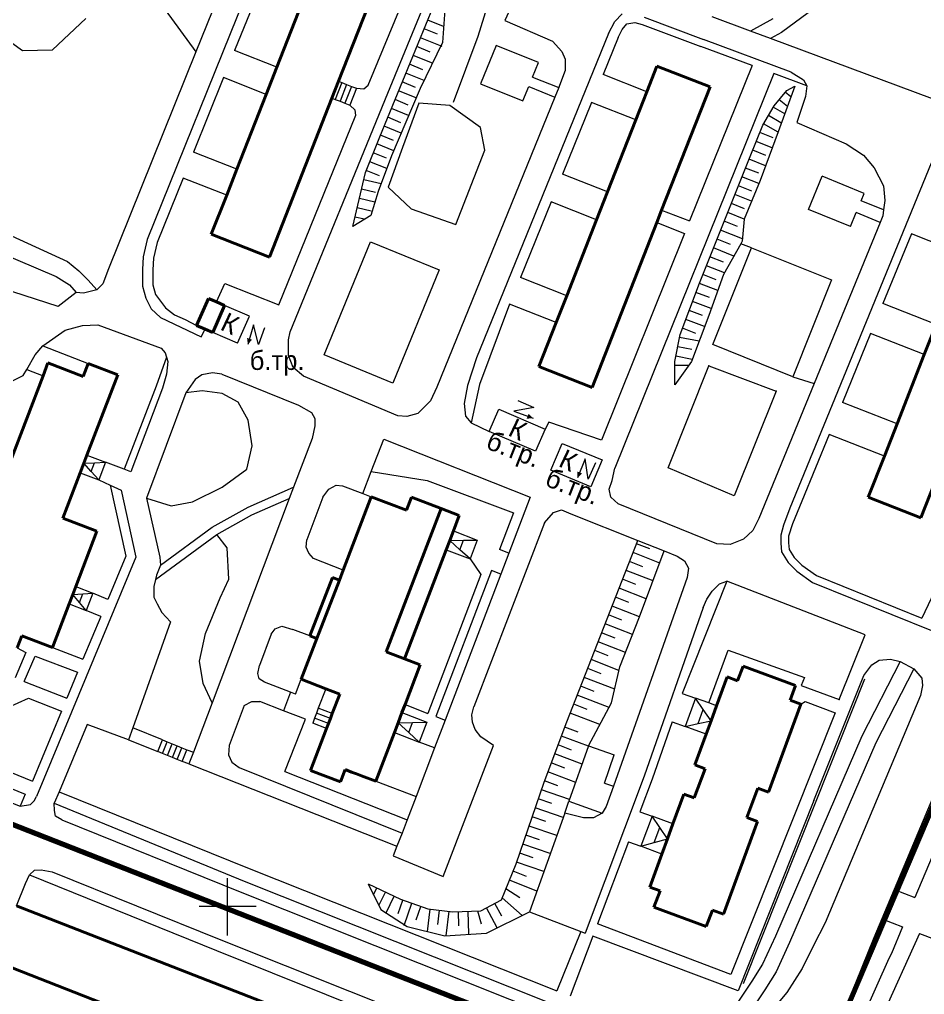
# Model space of a CAD drawing. Extents: x 1000 to 4000, y -5000 to -1000.
# Drawn here: x 1756.5 to 1945.6, y -3818.4 to -3614.6 of the extents above; entities that cross this region are included whole.
import ezdxf
from ezdxf.enums import TextEntityAlignment as Align

# ---------------------------------------------------------------- set-up
doc = ezdxf.new("R2010")
doc.units = 0
doc.header["$MEASUREMENT"] = 0
for name, color, linetype in [('1', 7, 'CONTINUOUS'), ('11', 7, 'CONTINUOUS'), ('16', 7, 'CONTINUOUS'), ('17', 7, 'CONTINUOUS'), ('24', 7, 'CONTINUOUS'), ('25', 7, 'CONTINUOUS'), ('37', 7, 'CONTINUOUS'), ('40', 7, 'CONTINUOUS'), ('6', 7, 'CONTINUOUS'), ('7', 7, 'CONTINUOUS'), ('границы команд_1', 10, 'CONTINUOUS')]:
    doc.layers.add(name, color=color, linetype=linetype)
doc.styles.get("Standard").update_dxf_attribs({"font": 'txt', "height": 0.2})

msp = doc.modelspace()

# ---------------------------------------------------------------- linework, layer by layer
at = {"layer": '1', "color": 253, "linetype": 'Continuous', "lineweight": 0}
for p, q in [((1800, -3806.06), (1800, -3794.02)), ((1805.96, -3800), (1794.04, -3800))]:
    msp.add_line(p, q, dxfattribs=at)
at = {"layer": '11', "color": 253, "linetype": 'Continuous', "lineweight": 0}
for p, q in [((1892.03, -3708.31), (1900.54, -3686.97)), ((1900.54, -3686.97), (1914.61, -3692.27)), ((1914.61, -3692.27), (1905.83, -3714.17)), ((1905.83, -3714.17), (1892.03, -3708.31)), ((1904.33, -3732), (1894.96, -3755.43)), ((1933.22, -3743.17), (1904.33, -3732)), ((1927.78, -3756.71), (1933.22, -3743.17)), ((1892.88, -3761.4), (1888.7, -3773.34)), ((1888.7, -3773.34), (1886.12, -3780.19)), ((1883.74, -3786.49), (1877.28, -3803.59)), ((1873.82, -3805.22), (1868.8, -3817.62)), ((1876.31, -3806.16), (1871.57, -3818.72))]:
    msp.add_line(p, q, dxfattribs=at)
for p in [(1900.54, -3686.97), (1914.61, -3692.27), (1927.78, -3756.71)]:
    msp.add_point(p, dxfattribs=at)
at = {"layer": '16', "color": 253, "linetype": 'Continuous', "lineweight": 0}
for p, q in [((1804.57, -3676.62), (1799.37, -3674.35)), ((1802.1, -3682.28), (1804.57, -3676.62)), ((1805.45, -3678.42), (1804.24, -3682.53)), ((1806.47, -3682.55), (1805.45, -3678.42)), ((1807.73, -3679.04), (1806.47, -3682.55)), ((1802.1, -3682.28), (1796.9, -3680.01)), ((1854.67, -3700.73), (1856.66, -3696.07)), ((1856.66, -3696.07), (1866.32, -3700.19)), ((1864.02, -3695.72), (1859.83, -3696.45)), ((1860.61, -3694.22), (1864.02, -3695.72)), ((1859.83, -3696.45), (1863.84, -3697.94)), ((1866.32, -3700.19), (1864.33, -3704.85)), ((1864.33, -3704.85), (1854.67, -3700.73)), ((1867.57, -3708.78), (1869.9, -3703.18)), ((1869.9, -3703.18), (1878.23, -3706.65)), ((1874.68, -3706.44), (1873.12, -3710.42)), ((1875.33, -3710.64), (1874.68, -3706.44)), ((1876.89, -3707.25), (1875.33, -3710.64)), ((1878.23, -3706.65), (1875.9, -3712.25)), ((1875.9, -3712.25), (1867.57, -3708.78))]:
    msp.add_line(p, q, dxfattribs=at)
for points in [[(1804.24, -3682.53), (1805.1, -3681.51), (1804.07, -3681.17)], [(1863.84, -3697.94), (1862.89, -3697.01), (1862.48, -3698.02)], [(1873.12, -3710.42), (1874.06, -3709.48), (1873.06, -3709.06)]]:
    msp.add_solid(points, dxfattribs=at)
at = {"layer": '24', "color": 253, "linetype": 'Continuous', "lineweight": 0}
for p, q in [((1810.08, -3593.89), (1783.21, -3660.58)), ((1829.38, -3628.31), (1840.49, -3601.37)), ((1833.45, -3629.98), (1845.04, -3601.85)), ((1807.65, -3605.74), (1801.46, -3621.09)), ((1861.2, -3607.67), (1857.94, -3614.8)), ((1798.32, -3609.07), (1793.37, -3621.37)), ((1880.91, -3614.99), (1882.44, -3613.45)), ((1887.05, -3614.15), (1899.45, -3618.82)), ((1909.27, -3617.05), (1901.22, -3614.05)), ((1913.93, -3614.5), (1909.27, -3617.05)), ((1921.29, -3613.18), (1915.75, -3617.33)), ((1857.94, -3614.8), (1867.88, -3619.11)), ((1879.6, -3617.53), (1880.91, -3614.99)), ((1882.44, -3616.73), (1883.39, -3615.49)), ((1883.39, -3615.49), (1885.09, -3615.26)), ((1885.09, -3615.26), (1886.63, -3615.68)), ((1886.63, -3615.68), (1898.91, -3620.26)), ((1879.6, -3617.53), (1852.04, -3685.28)), ((1881.6, -3618.35), (1878.44, -3626.1)), ((1881.6, -3618.35), (1882.44, -3616.73)), ((1913.43, -3618.59), (1909.27, -3617.05)), ((1915.75, -3617.33), (1913.43, -3618.59)), ((1953.35, -3633.43), (1913.43, -3618.59)), ((1856.11, -3620.01), (1852.86, -3628.06)), ((1864.95, -3623.58), (1856.11, -3620.01)), ((1867.88, -3619.11), (1869.87, -3621.27)), ((1909.57, -3624.22), (1898.91, -3620.26)), ((1917.74, -3625.62), (1899.45, -3618.82)), ((1793.37, -3621.37), (1775.1, -3666.7)), ((1810.31, -3624.56), (1801.46, -3621.09)), ((1869.87, -3621.27), (1870.54, -3622.93)), ((1863.72, -3626.64), (1864.95, -3623.58)), ((1870.54, -3622.93), (1870.54, -3625.25)), ((1909.57, -3624.22), (1896.51, -3656.71)), ((1799.18, -3626.76), (1792.91, -3642.31)), ((1808.08, -3630.25), (1799.18, -3626.76)), ((1863.72, -3626.64), (1869.19, -3628.85)), ((1870.54, -3625.25), (1869.38, -3628.4)), ((1887.6, -3629.7), (1878.44, -3626.1)), ((1914.1, -3625.91), (1880.94, -3708.39)), ((1921.01, -3628.46), (1914.1, -3625.91)), ((1917.74, -3625.62), (1920.32, -3627.2)), ((1828.46, -3629.08), (1829.36, -3628.36)), ((1829.36, -3628.36), (1829.38, -3628.31)), ((1852.86, -3628.06), (1861.7, -3631.63)), ((1861.7, -3631.63), (1862.93, -3628.6)), ((1862.93, -3628.6), (1868.4, -3630.81)), ((1869.19, -3628.85), (1868.4, -3630.81)), ((1869.38, -3628.4), (1869.19, -3628.85)), ((1920.32, -3627.2), (1921.01, -3628.46)), ((1921.01, -3628.46), (1920.73, -3630.69)), ((1813.06, -3679.86), (1833.45, -3629.98)), ((1826.93, -3628.98), (1828.46, -3629.08)), ((1868.4, -3630.81), (1843.72, -3691.47)), ((1920.73, -3630.69), (1918.92, -3636.13)), ((1826.64, -3633.54), (1825.55, -3632.5)), ((1876.05, -3631.98), (1869.97, -3646.94)), ((1885.29, -3635.6), (1876.05, -3631.98)), ((1810.71, -3674.26), (1826.82, -3634.6)), ((1826.82, -3634.6), (1826.64, -3633.54)), ((1918.92, -3636.13), (1929.24, -3640.59)), ((1929.24, -3640.59), (1932.87, -3642.97)), ((1801.95, -3645.86), (1792.91, -3642.31)), ((1932.87, -3642.97), (1935.1, -3645.62)), ((1947, -3644.61), (1917.46, -3716.71)), ((1879.38, -3650.64), (1869.97, -3646.94)), ((1935.1, -3645.62), (1937.05, -3649.39)), ((1790.72, -3647.74), (1785.29, -3661.23)), ((1799.81, -3651.31), (1790.72, -3647.74)), ((1921.38, -3654.28), (1924.21, -3647.37)), ((1932.99, -3650.96), (1924.21, -3647.37)), ((1932.37, -3652.47), (1932.99, -3650.96)), ((1937.05, -3649.39), (1937.33, -3652.45)), ((1867.61, -3652.74), (1861.18, -3668.53)), ((1877.1, -3656.47), (1867.61, -3652.74)), ((1937.07, -3654.4), (1932.37, -3652.47)), ((1937.33, -3652.45), (1937.07, -3654.4)), ((1890.69, -3654.43), (1896.51, -3656.71)), ((1930.16, -3657.88), (1921.38, -3654.28)), ((1930.16, -3657.88), (1931.36, -3654.95)), ((1936.36, -3657), (1931.36, -3654.95)), ((1937.07, -3654.4), (1936.91, -3655.66)), ((1889.66, -3657.06), (1895.46, -3659.33)), ((1936.36, -3657), (1922.55, -3690.71)), ((1936.91, -3655.66), (1936.36, -3657)), ((1742.28, -3659.07), (1764.18, -3668.28)), ((1753.16, -3659.07), (1766.56, -3665.21)), ((1895.46, -3659.33), (1878.11, -3702.5)), ((1942.89, -3659.41), (1936.93, -3673.96)), ((1953.77, -3663.68), (1942.89, -3659.41)), ((1783.21, -3660.58), (1782.38, -3664.2)), ((1785.29, -3661.23), (1784.54, -3664.51)), ((1766.56, -3665.21), (1768.93, -3667.16)), ((1782.38, -3664.2), (1782.24, -3666.85)), ((1784.54, -3664.51), (1784.41, -3666.91)), ((1768.93, -3667.16), (1770.89, -3669.11)), ((1775.1, -3666.7), (1773.95, -3669.82)), ((1782.24, -3666.85), (1782.24, -3670.34)), ((1784.41, -3666.91), (1784.41, -3670.05)), ((1764.18, -3668.28), (1766.97, -3670.09)), ((1770.89, -3669.11), (1772.69, -3671.07)), ((1870.87, -3672.33), (1861.18, -3668.53)), ((1764.6, -3674.56), (1755.12, -3671.49)), ((1768.37, -3671.63), (1764.6, -3674.56)), ((1766.97, -3670.09), (1768.37, -3671.63)), ((1769.9, -3671.77), (1768.37, -3671.63)), ((1772.69, -3671.07), (1769.9, -3671.77)), ((1773.95, -3669.82), (1772.69, -3671.07)), ((1782.24, -3670.34), (1782.93, -3672.85)), ((1784.41, -3670.05), (1784.97, -3672.07)), ((1797.68, -3673.62), (1799.41, -3669.79)), ((1799.41, -3669.79), (1810.71, -3674.26)), ((1782.93, -3672.85), (1784.05, -3675.08)), ((1784.97, -3672.07), (1787.03, -3674.88)), ((1784.05, -3675.08), (1786, -3676.89)), ((1787.03, -3674.88), (1788.91, -3676.34)), ((1858.92, -3674.09), (1852.63, -3690.9)), ((1868.68, -3677.92), (1858.92, -3674.09)), ((1948.03, -3678.32), (1936.93, -3673.96)), ((1786, -3676.89), (1794.49, -3680.9)), ((1788.91, -3676.34), (1791.14, -3677.31)), ((1791.14, -3677.31), (1793.51, -3678.53)), ((1761.42, -3682.78), (1766.06, -3679.53)), ((1766.06, -3679.53), (1769.69, -3678.55)), ((1769.69, -3678.55), (1772.9, -3678.41)), ((1772.9, -3678.41), (1786.15, -3683.3)), ((1794.49, -3680.9), (1795.32, -3679.32)), ((1812.71, -3681.57), (1813.06, -3679.86)), ((1812.72, -3684.83), (1812.71, -3681.57)), ((1934.36, -3680.24), (1928.47, -3694.62)), ((1945.55, -3684.63), (1934.36, -3680.24)), ((1759.77, -3684.68), (1761.42, -3682.78)), ((1761.42, -3682.78), (1770.86, -3686.48)), ((1786.15, -3683.3), (1786.99, -3684.28)), ((1758.05, -3687.77), (1759.77, -3684.68)), ((1787.27, -3685.18), (1785.05, -3691.2)), ((1786.99, -3684.28), (1787.27, -3685.18)), ((1787.27, -3685.18), (1787.55, -3686.08)), ((1813.72, -3687.32), (1812.72, -3684.83)), ((1852.04, -3685.28), (1850.16, -3691.12)), ((1757.28, -3689.02), (1758.05, -3687.77)), ((1758.05, -3687.77), (1761.44, -3689.09)), ((1787.55, -3686.08), (1787.27, -3688.73)), ((1815.87, -3689.15), (1813.72, -3687.32)), ((1755.04, -3690.14), (1757.28, -3689.02)), ((1787.27, -3688.73), (1786.43, -3691.66)), ((1793.23, -3689.82), (1791.27, -3692.61)), ((1794.62, -3688.84), (1793.23, -3689.82)), ((1796.86, -3688.42), (1794.62, -3688.84)), ((1798.81, -3688.7), (1796.86, -3688.42)), ((1798.81, -3688.7), (1814.85, -3695.2)), ((1835.6, -3697.44), (1815.87, -3689.15)), ((1785.05, -3691.2), (1778.42, -3708.61)), ((1786.43, -3691.66), (1779.78, -3709.13)), ((1843.72, -3691.47), (1842.39, -3694.29)), ((1850.16, -3691.12), (1849.41, -3694.89)), ((1852.63, -3690.9), (1850.91, -3698.87)), ((1922.55, -3690.71), (1911, -3718.91)), ((1791.27, -3692.61), (1783.04, -3714.66)), ((1814.85, -3695.2), (1817.51, -3696.74)), ((1841.07, -3695.61), (1839.74, -3696.94)), ((1842.39, -3694.29), (1841.07, -3695.61)), ((1849.41, -3694.89), (1849.73, -3697.47)), ((1939.87, -3699.1), (1928.47, -3694.62)), ((1817.51, -3696.74), (1818.2, -3697.99)), ((1818.2, -3697.99), (1818.2, -3699.53)), ((1837.42, -3697.6), (1835.6, -3697.44)), ((1839.74, -3696.94), (1837.42, -3697.6)), ((1849.73, -3697.47), (1850.91, -3698.87)), ((1818.2, -3699.53), (1817.65, -3702.18)), ((1850.91, -3698.87), (1854.67, -3700.73)), ((1867.1, -3698.74), (1866.32, -3700.19)), ((1878.11, -3702.5), (1867.1, -3698.74)), ((1817.65, -3702.18), (1813.8, -3712.36)), ((1830.02, -3709.08), (1832.66, -3702.3)), ((1832.66, -3702.3), (1863.23, -3714.45)), ((1925.72, -3701.34), (1920, -3715.3)), ((1937.22, -3705.85), (1925.72, -3701.34)), ((1778.42, -3708.61), (1774.5, -3707.12)), ((1880.32, -3710.96), (1880.94, -3708.39)), ((1779.78, -3709.13), (1778.42, -3708.61)), ((1828.23, -3713.66), (1830.02, -3709.08)), ((1830.02, -3709.08), (1841.72, -3710.94)), ((1773.08, -3710.82), (1775.46, -3711.92)), ((1775.46, -3711.92), (1777.77, -3712.99)), ((1775.46, -3711.92), (1778.73, -3726.76)), ((1804.29, -3716.53), (1813.8, -3712.36)), ((1813.8, -3712.36), (1812.9, -3714.73)), ((1821.13, -3712.75), (1822.67, -3711.91)), ((1822.67, -3711.91), (1824.01, -3712.06)), ((1824.01, -3712.06), (1828.23, -3713.66)), ((1841.72, -3710.94), (1859.75, -3717.71)), ((1879.76, -3712.77), (1880.32, -3710.96)), ((1777.77, -3712.99), (1780.84, -3726.95)), ((1819.93, -3714.45), (1816.56, -3723.38)), ((1819.93, -3714.45), (1821.13, -3712.75)), ((1828.23, -3713.66), (1830.03, -3714.34)), ((1863.23, -3714.45), (1858.77, -3726.14)), ((1880.04, -3714.45), (1879.76, -3712.77)), ((1881.58, -3715.84), (1880.04, -3714.45)), ((1783.04, -3714.66), (1785.83, -3726.95)), ((1796.75, -3720.72), (1804.29, -3716.53)), ((1812.9, -3714.73), (1796.78, -3757.39)), ((1805.1, -3718.15), (1812.9, -3714.73)), ((1902.21, -3724.21), (1881.58, -3715.84)), ((1920, -3715.3), (1918.06, -3719.97)), ((1797.73, -3722.24), (1805.1, -3718.15)), ((1859.75, -3717.71), (1856.82, -3725.4)), ((1866.22, -3719.78), (1868.09, -3717.65)), ((1868.09, -3717.65), (1869.76, -3717.09)), ((1869.76, -3717.09), (1871.72, -3717.93)), ((1871.72, -3717.93), (1885.7, -3723.47)), ((1917.46, -3716.71), (1916.12, -3720.3)), ((1866.22, -3719.78), (1851.48, -3758.22)), ((1911, -3718.91), (1909.74, -3721.42)), ((1916.12, -3720.3), (1915.56, -3722.39)), ((1918.06, -3719.97), (1917.22, -3722.61)), ((1784.91, -3731.64), (1797.73, -3722.24)), ((1785.97, -3728.62), (1796.75, -3720.72)), ((1909.74, -3721.42), (1907.79, -3723.24)), ((1915.56, -3722.39), (1915.56, -3724.07)), ((1917.22, -3722.61), (1917.22, -3724)), ((1816.39, -3724.9), (1816.56, -3723.38)), ((1885.7, -3723.47), (1891.25, -3725.68)), ((1905, -3724.35), (1902.21, -3724.21)), ((1907.79, -3723.24), (1905, -3724.35)), ((1915.56, -3724.07), (1915.7, -3725.88)), ((1917.22, -3724), (1917.32, -3725.34)), ((1816.95, -3726.16), (1816.39, -3724.9)), ((1817.92, -3727.28), (1816.95, -3726.16)), ((1858.77, -3726.14), (1856.82, -3725.4)), ((1858.77, -3726.14), (1857.11, -3730.5)), ((1891.25, -3725.68), (1893.91, -3726.73)), ((1893.91, -3726.73), (1895.45, -3727.71)), ((1915.7, -3725.88), (1917.1, -3728.11)), ((1917.32, -3725.34), (1918.4, -3727.07)), ((1951.92, -3725.18), (1945.04, -3739.7)), ((1780.84, -3726.95), (1760.07, -3777.01)), ((1778.73, -3726.76), (1774.98, -3735.79)), ((1785.97, -3728.62), (1785.13, -3730.72)), ((1785.83, -3726.95), (1785.97, -3728.62)), ((1824.15, -3729.67), (1817.92, -3727.28)), ((1850.67, -3727.33), (1852.91, -3730.59)), ((1895.45, -3727.71), (1896.28, -3729.24)), ((1917.1, -3728.11), (1918.91, -3729.92)), ((1918.4, -3727.07), (1919.98, -3728.65)), ((1919.98, -3728.65), (1923.03, -3730.79)), ((1785.13, -3730.72), (1784.91, -3731.64)), ((1852.91, -3730.59), (1841.84, -3759.61)), ((1855.16, -3729.75), (1843.51, -3760.26)), ((1857.11, -3730.5), (1845.46, -3761)), ((1857.11, -3730.5), (1855.16, -3729.75)), ((1896.28, -3729.24), (1896.01, -3731.2)), ((1918.91, -3729.92), (1922.23, -3732.26)), ((1923.03, -3730.79), (1945.04, -3739.7)), ((1784.91, -3731.64), (1784.57, -3733.09)), ((1896.01, -3731.2), (1880.61, -3774.84)), ((1901.26, -3734.09), (1902.79, -3732.56)), ((1902.79, -3732.56), (1904.33, -3732)), ((1922.23, -3732.26), (1947.05, -3742.3)), ((1774.98, -3735.79), (1771.86, -3734.49)), ((1784.57, -3733.09), (1784.57, -3735.32)), ((1900.14, -3735.77), (1901.26, -3734.09)), ((1784.57, -3735.32), (1785.27, -3736.72)), ((1785.27, -3736.72), (1786.25, -3738.53)), ((1899.39, -3737.5), (1900.14, -3735.77)), ((1773.49, -3739.38), (1770.47, -3738.12)), ((1786.25, -3738.53), (1788.06, -3740.49)), ((1899.39, -3737.5), (1887.07, -3772.75)), ((1773.49, -3739.38), (1769.78, -3748.32)), ((1788.06, -3740.49), (1780.17, -3762.64)), ((1809.11, -3743.09), (1809.97, -3741.93)), ((1809.97, -3741.93), (1811.36, -3741.37)), ((1811.36, -3741.37), (1813.6, -3742.08)), ((1817.22, -3743.4), (1813.6, -3742.08)), ((1809.11, -3743.09), (1806.65, -3749.58)), ((1757.83, -3746.86), (1755.62, -3752.18)), ((1756.01, -3745.94), (1757.83, -3746.86)), ((1763.39, -3745.84), (1769.78, -3748.32)), ((1900.52, -3757.43), (1904.6, -3746.38)), ((1904.6, -3746.38), (1920.51, -3752.1)), ((1757.47, -3752.92), (1759.79, -3747.69)), ((1759.79, -3747.69), (1768.67, -3750.98)), ((1940.49, -3748.8), (1932.5, -3764.36)), ((1934.57, -3749.44), (1936.11, -3748.46)), ((1936.11, -3748.46), (1938.48, -3748.32)), ((1938.48, -3748.32), (1940.49, -3748.8)), ((1940.49, -3748.8), (1943.37, -3750.28)), ((1768.67, -3750.98), (1766.4, -3756.46)), ((1806.34, -3751.28), (1806.65, -3749.58)), ((1932.9, -3751.68), (1934.57, -3749.44)), ((1943.37, -3750.28), (1935.43, -3765.74)), ((1943.37, -3750.28), (1945.04, -3752.23)), ((1757.47, -3752.92), (1766.4, -3756.46)), ((1806.62, -3752.4), (1806.34, -3751.28)), ((1807.73, -3753.11), (1806.62, -3752.4)), ((1813.15, -3755.19), (1807.73, -3753.11)), ((1814.21, -3755.6), (1815.4, -3752.49)), ((1920.51, -3752.1), (1919.81, -3753.78)), ((1922.49, -3777.79), (1932.9, -3751.68)), ((1945.04, -3752.23), (1945.18, -3753.77)), ((1813.15, -3755.19), (1811.67, -3759.05)), ((1814.21, -3755.6), (1813.15, -3755.19)), ((1919.81, -3753.78), (1927.78, -3756.71)), ((1945.18, -3753.77), (1944.76, -3755.86)), ((1750.77, -3759.84), (1758.44, -3756.41)), ((1758.44, -3756.41), (1765.3, -3759.12)), ((1803.49, -3757.95), (1805.08, -3757.14)), ((1805.08, -3757.14), (1806.76, -3757.16)), ((1811.67, -3759.05), (1806.76, -3757.16)), ((1894.96, -3755.43), (1897.78, -3756.41)), ((1919.78, -3757.68), (1920.65, -3757.1)), ((1920.65, -3757.1), (1926.93, -3759.47)), ((1944.76, -3755.86), (1924.82, -3803.42)), ((1714.5, -3758.9), (1757.72, -3776.49)), ((1765.3, -3759.12), (1759.22, -3773.77)), ((1796.78, -3757.39), (1792.86, -3767.75)), ((1803.49, -3757.95), (1800.32, -3766.34)), ((1816.27, -3760.81), (1811.67, -3759.05)), ((1837.08, -3757.79), (1841.84, -3759.61)), ((1851.06, -3759.9), (1851.48, -3758.22)), ((1811.94, -3771.79), (1816.27, -3760.81)), ((1845.46, -3761), (1843.23, -3766.84)), ((1843.51, -3760.26), (1845.46, -3761)), ((1851.2, -3761.44), (1851.06, -3759.9)), ((1926.93, -3759.47), (1905.16, -3814.19)), ((1954.28, -3760.59), (1939.25, -3796.41)), ((1713.44, -3761.6), (1756.67, -3779.02)), ((1770.63, -3761.91), (1764.78, -3776.01)), ((1779.29, -3765.12), (1770.63, -3761.91)), ((1780.17, -3762.64), (1779.29, -3765.12)), ((1786.38, -3765.17), (1780.17, -3762.64)), ((1851.76, -3762.97), (1851.2, -3761.44)), ((1852.88, -3764.51), (1851.76, -3762.97)), ((1892.88, -3761.4), (1895.59, -3762.35)), ((1735.31, -3764.13), (1759.22, -3773.77)), ((1779.29, -3765.12), (1785.41, -3767.61)), ((1855.53, -3766.32), (1852.88, -3764.51)), ((1932.5, -3764.36), (1914.46, -3806.19)), ((1957.99, -3763.78), (1943.61, -3798.07)), ((1800.32, -3766.34), (1800.2, -3768.3)), ((1843.23, -3766.84), (1839.37, -3776.97)), ((1843.23, -3766.84), (1840.06, -3765.63)), ((1845.06, -3793.7), (1855.53, -3766.32)), ((1875.42, -3766.41), (1871.33, -3777.99)), ((1875.42, -3766.41), (1880.8, -3768.31)), ((1935.43, -3765.74), (1917.42, -3807.5)), ((1800.2, -3768.3), (1800.89, -3769.84)), ((1878.73, -3774.18), (1880.8, -3768.31)), ((1791.89, -3770.19), (1835.39, -3787.39)), ((1800.89, -3769.84), (1802.43, -3770.95)), ((1802.43, -3770.95), (1836.45, -3784.63)), ((1811.94, -3771.79), (1837.49, -3781.89)), ((1887.07, -3772.75), (1874.68, -3805.55)), ((1830.95, -3773.8), (1839.37, -3776.97)), ((1878.73, -3774.18), (1880.61, -3774.84)), ((1880.61, -3774.84), (1879.12, -3779.05)), ((1757.72, -3776.49), (1756.67, -3779.02)), ((1759.57, -3777.88), (1760.07, -3777.01)), ((1764.78, -3776.01), (1763.8, -3778.36)), ((1764.78, -3776.01), (1804.54, -3792.04)), ((1839.37, -3776.97), (1837.49, -3781.89)), ((1756.67, -3779.02), (1758.8, -3778.64)), ((1758.8, -3778.64), (1759.57, -3777.88)), ((1763.87, -3779.88), (1763.8, -3778.36)), ((1763.8, -3778.36), (1803.49, -3794.66)), ((1871.33, -3777.99), (1878.28, -3780.45)), ((1879.12, -3779.05), (1878.28, -3780.45)), ((1922.49, -3777.79), (1906.65, -3817.58)), ((1764.03, -3781.11), (1763.87, -3779.88)), ((1765.35, -3781.87), (1764.03, -3781.11)), ((1870.47, -3780.45), (1863.07, -3801.09)), ((1874.37, -3781.42), (1870.47, -3780.45)), ((1876.47, -3781.42), (1874.37, -3781.42)), ((1878.28, -3780.45), (1876.47, -3781.42)), ((1886.12, -3780.19), (1888.68, -3781.09)), ((1765.35, -3781.87), (1802.6, -3796.89)), ((1837.49, -3781.89), (1836.45, -3784.63)), ((1836.45, -3784.63), (1835.39, -3787.39)), ((1835.39, -3787.39), (1834.62, -3789.41)), ((1883.74, -3786.49), (1886.35, -3787.4)), ((1834.62, -3789.41), (1845.06, -3793.7)), ((1757.77, -3795.16), (1758.62, -3793.34)), ((1758.62, -3793.34), (1759.69, -3792.38)), ((1758.62, -3793.34), (1797.67, -3809.2)), ((1759.69, -3792.38), (1761.07, -3792.28)), ((1761.07, -3792.28), (1763.35, -3792.75)), ((1763.35, -3792.75), (1798.57, -3806.95)), ((1804.54, -3792.04), (1868.8, -3817.62)), ((1755.89, -3799.8), (1757.77, -3795.16)), ((1803.49, -3794.66), (1897.24, -3831.99)), ((1802.6, -3796.89), (1895.68, -3833.95)), ((1939.25, -3796.41), (1936.69, -3802.53)), ((1939.25, -3796.41), (1943.61, -3798.07)), ((1863.07, -3801.09), (1873.82, -3805.22)), ((1905.16, -3814.19), (1877.28, -3803.59)), ((1924.82, -3803.42), (1922.45, -3808.15)), ((1936.69, -3802.53), (1935.02, -3806.51)), ((1936.69, -3802.53), (1941.03, -3804.22)), ((1873.82, -3805.22), (1874.68, -3805.55)), ((1906.65, -3817.58), (1876.31, -3806.16)), ((1914.46, -3806.19), (1911.79, -3812.06)), ((1944.58, -3805.6), (1927.44, -3843.47)), ((1941.03, -3804.22), (1938.69, -3809.8)), ((1944.58, -3805.6), (1952.79, -3808.8)), ((1798.57, -3806.95), (1841.01, -3823.84)), ((1917.42, -3807.5), (1914.64, -3813.6)), ((1922.45, -3808.15), (1920.08, -3812.9)), ((1935.02, -3806.51), (1928.84, -3821.84)), ((1797.67, -3809.2), (1843.14, -3827.35)), ((1938.69, -3809.8), (1938.16, -3810.86)), ((1911.79, -3812.06), (1909.56, -3815.6)), ((1938.16, -3810.86), (1924.24, -3841.95)), ((1914.64, -3813.6), (1912.27, -3817.37)), ((1920.08, -3812.9), (1916.87, -3817.93)), ((1909.56, -3815.6), (1905.61, -3821.46)), ((1912.27, -3817.37), (1908.22, -3823.37)), ((1916.87, -3817.93), (1913.93, -3821.42))]:
    msp.add_line(p, q, dxfattribs=at)
at = {"layer": '25', "color": 253, "linetype": 'Continuous', "lineweight": 0}
for p, q in [((1785.41, -3767.61), (1786.38, -3765.17)), ((1786.38, -3765.17), (1787.4, -3765.58)), ((1786.43, -3768.02), (1787.4, -3765.58)), ((1787.4, -3765.58), (1788.42, -3765.98)), ((1787.45, -3768.43), (1788.42, -3765.98)), ((1788.42, -3765.98), (1789.44, -3766.39)), ((1788.47, -3768.83), (1789.44, -3766.39)), ((1789.44, -3766.39), (1790.47, -3766.8)), ((1789.49, -3769.24), (1790.47, -3766.8)), ((1790.47, -3766.8), (1791.49, -3767.2)), ((1790.52, -3769.65), (1791.49, -3767.2)), ((1791.49, -3767.2), (1792.86, -3767.75)), ((1786.43, -3768.02), (1785.41, -3767.61)), ((1787.45, -3768.43), (1786.43, -3768.02)), ((1788.47, -3768.83), (1787.45, -3768.43)), ((1789.49, -3769.24), (1788.47, -3768.83)), ((1790.52, -3769.65), (1789.49, -3769.24)), ((1792.86, -3767.75), (1791.89, -3770.19)), ((1791.89, -3770.19), (1790.52, -3769.65))]:
    msp.add_line(p, q, dxfattribs=at)
at = {"layer": '37', "color": 253, "linetype": 'Continuous', "lineweight": 0}
for p, q in [((1852.34, -3618.1), (1856.15, -3605.75)), ((1831.79, -3639.1), (1843.05, -3611.79)), ((1845.37, -3612.62), (1844.87, -3619.42)), ((1843.85, -3617.7), (1841.08, -3616.56)), ((1845.12, -3616.06), (1841.84, -3614.71)), ((1844.81, -3620.26), (1840.32, -3618.41)), ((1847.23, -3631.87), (1852.34, -3618.1)), ((1842.33, -3621.4), (1839.56, -3620.26)), ((1844.87, -3619.42), (1840.23, -3629.03)), ((1842.78, -3623.75), (1838.79, -3622.11)), ((1840.8, -3625.1), (1838.03, -3623.95)), ((1841.04, -3627.36), (1837.27, -3625.8)), ((1839.28, -3628.8), (1836.51, -3627.65)), ((1918.53, -3628.57), (1915.04, -3638.06)), ((1916.85, -3629.41), (1918.53, -3628.57)), ((1840.23, -3629.03), (1834.27, -3643.1)), ((1839.39, -3631.01), (1835.74, -3629.5)), ((1914.2, -3632.62), (1916.85, -3629.41)), ((1917.71, -3630.8), (1916.52, -3629.81)), ((1837.75, -3632.49), (1834.98, -3631.35)), ((1911.83, -3636.67), (1914.2, -3632.62)), ((1916.41, -3634.33), (1914.02, -3632.93)), ((1916.98, -3632.78), (1915.25, -3631.36)), ((1836.23, -3636.19), (1833.46, -3635.05)), ((1837.83, -3634.69), (1834.22, -3633.2)), ((1915.6, -3636.17), (1913.01, -3634.66)), ((1836.27, -3638.37), (1832.69, -3636.9)), ((1909.18, -3643.22), (1911.83, -3636.67)), ((1915.01, -3638.15), (1912, -3636.38)), ((1828.8, -3646.56), (1831.79, -3639.1)), ((1834.7, -3639.89), (1831.93, -3638.75)), ((1913.99, -3639.34), (1911.21, -3638.22)), ((1915.04, -3638.06), (1911.27, -3648.25)), ((1834.73, -3642.02), (1831.18, -3640.6)), ((1913.8, -3641.42), (1910.46, -3640.07)), ((1833.23, -3643.57), (1830.44, -3642.46)), ((1834.27, -3643.1), (1831.45, -3650.56)), ((1912.49, -3643.05), (1909.71, -3641.92)), ((1833.27, -3645.74), (1829.7, -3644.32)), ((1898.59, -3669.73), (1909.18, -3643.22)), ((1912.41, -3645.16), (1908.96, -3643.78)), ((1826.15, -3657.84), (1828.8, -3646.56)), ((1831.74, -3647.29), (1828.96, -3646.17)), ((1911, -3646.75), (1908.22, -3645.64)), ((1832.06, -3648.95), (1828.44, -3648.1)), ((1911.03, -3648.91), (1907.47, -3647.49)), ((1911.27, -3648.25), (1907.93, -3656.34)), ((1830.9, -3650.74), (1827.98, -3650.05)), ((1831.45, -3650.56), (1829.96, -3655.54)), ((1909.47, -3652.6), (1905.99, -3651.21)), ((1909.52, -3650.46), (1906.73, -3649.35)), ((1830.79, -3652.76), (1827.53, -3651.99)), ((1908.03, -3654.18), (1905.25, -3653.07)), ((1829.99, -3654.63), (1827.07, -3653.94)), ((1907.94, -3656.3), (1904.51, -3654.92)), ((1829.96, -3655.54), (1826.15, -3657.84)), ((1828.6, -3656.36), (1826.61, -3655.89)), ((1906.55, -3657.89), (1903.76, -3656.78)), ((1907.93, -3656.34), (1907.51, -3660.94)), ((1907.55, -3660.45), (1903.02, -3658.64)), ((1905.06, -3661.61), (1902.28, -3660.49)), ((1907.22, -3661.46), (1903.61, -3667.92)), ((1907.51, -3660.94), (1907.22, -3661.46)), ((1905.77, -3664.04), (1901.54, -3662.35)), ((1903.58, -3665.32), (1900.79, -3664.21)), ((1903.8, -3667.56), (1900.05, -3666.06)), ((1902.09, -3669.03), (1899.31, -3667.92)), ((1903.61, -3667.92), (1900.54, -3676.43)), ((1894.54, -3680.47), (1898.59, -3669.73)), ((1900.67, -3672.71), (1897.86, -3671.65)), ((1902.41, -3671.23), (1898.57, -3669.78)), ((1901.06, -3674.99), (1897.16, -3673.52)), ((1899.26, -3676.45), (1896.45, -3675.39)), ((1899.67, -3678.74), (1895.75, -3677.27)), ((1900.54, -3676.43), (1896.91, -3686.05)), ((1897.85, -3680.2), (1895.04, -3679.14)), ((1893.43, -3686.05), (1894.54, -3680.47)), ((1898.5, -3681.85), (1894.43, -3681.03)), ((1896.98, -3683.58), (1894.04, -3683)), ((1897.07, -3685.64), (1893.64, -3684.96)), ((1896.91, -3686.05), (1893.43, -3690.94)), ((1893.43, -3690.94), (1893.43, -3686.05)), ((1896.28, -3686.94), (1893.43, -3686.94)), ((1870.87, -3761.4), (1885.7, -3723.47)), ((1888.23, -3725.24), (1885.43, -3724.15)), ((1890.3, -3728.2), (1884.71, -3726.01)), ((1886.07, -3739.45), (1891.25, -3725.68)), ((1886.77, -3728.97), (1883.98, -3727.87)), ((1888.89, -3731.94), (1883.25, -3729.74)), ((1885.32, -3732.69), (1882.52, -3731.6)), ((1887.49, -3735.69), (1881.79, -3733.46)), ((1883.86, -3736.42), (1881.07, -3735.32)), ((1886.08, -3739.43), (1880.34, -3737.19)), ((1884.6, -3743.15), (1878.88, -3740.91)), ((1882.4, -3740.14), (1879.61, -3739.05)), ((1881.92, -3749.91), (1886.07, -3739.45)), ((1880.95, -3743.87), (1878.15, -3742.78)), ((1883.13, -3746.87), (1877.42, -3744.64)), ((1879.49, -3747.59), (1876.7, -3746.5)), ((1881.76, -3750.63), (1875.97, -3748.36)), ((1878.04, -3751.32), (1875.24, -3750.23)), ((1880.23, -3757.44), (1881.92, -3749.91)), ((1880.88, -3754.57), (1874.51, -3752.09)), ((1922.95, -3777.97), (1933.16, -3752.38)), ((1876.58, -3755.04), (1873.79, -3753.95)), ((1879.71, -3758.41), (1873.06, -3755.81)), ((1875.12, -3758.77), (1872.33, -3757.68)), ((1875.42, -3766.41), (1880.23, -3757.44)), ((1877.8, -3761.96), (1871.6, -3759.54)), ((1866.11, -3774.01), (1870.87, -3761.4)), ((1873.27, -3763.54), (1870.46, -3762.48)), ((1875.39, -3766.48), (1869.76, -3764.35)), ((1871.86, -3767.28), (1869.05, -3766.22)), ((1874.06, -3770.26), (1868.34, -3768.09)), ((1870.44, -3771.03), (1867.64, -3769.97)), ((1872.73, -3774.03), (1866.93, -3771.84)), ((1860.27, -3791.07), (1866.11, -3774.01)), ((1871.46, -3777.61), (1865.57, -3775.6)), ((1869.03, -3774.77), (1866.22, -3773.71)), ((1867.76, -3778.46), (1864.92, -3777.49)), ((1870.13, -3781.39), (1864.27, -3779.38)), ((1870.47, -3780.45), (1871.33, -3777.99)), ((1907.8, -3816.05), (1922.95, -3777.97)), ((1866.46, -3782.24), (1863.62, -3781.27)), ((1868.78, -3785.15), (1862.98, -3783.17)), ((1865.17, -3786.03), (1862.33, -3785.06)), ((1867.43, -3788.92), (1861.68, -3786.95)), ((1863.87, -3789.81), (1861.03, -3788.84)), ((1857.2, -3798.61), (1860.27, -3791.07)), ((1866.08, -3792.68), (1860.39, -3790.74)), ((1862.43, -3793.73), (1859.65, -3792.59)), ((1829.38, -3795.23), (1836.14, -3798.45)), ((1829.38, -3795.23), (1832, -3800.6)), ((1864.62, -3796.78), (1858.89, -3794.45)), ((1830.5, -3797.52), (1831.19, -3796.09)), ((1831.7, -3799.66), (1832.99, -3796.95)), ((1833.12, -3801.32), (1834.8, -3797.81)), ((1861.04, -3798.14), (1858.14, -3796.3)), ((1835.63, -3801.45), (1836.62, -3798.62)), ((1836.14, -3798.45), (1841.83, -3800.45)), ((1836.86, -3803.97), (1838.51, -3799.29)), ((1839.4, -3802.78), (1840.4, -3799.95)), ((1852.89, -3800.91), (1857.2, -3798.61)), ((1857.29, -3801.96), (1855.87, -3799.32)), ((1861.52, -3801.86), (1857.38, -3798.15)), ((1832, -3800.6), (1837.53, -3804.14)), ((1841.75, -3805.21), (1842.31, -3800.51)), ((1841.83, -3800.45), (1847.06, -3801.07)), ((1843.94, -3803.72), (1844.29, -3800.74)), ((1845.68, -3806.11), (1846.28, -3800.98)), ((1847.06, -3801.07), (1852.89, -3800.91)), ((1848.35, -3804.04), (1848.27, -3801.04)), ((1850.4, -3805.78), (1850.27, -3800.98)), ((1853.05, -3803.67), (1852.27, -3800.93)), ((1856.34, -3804.42), (1854.11, -3800.26)), ((1854.13, -3805.52), (1863.07, -3801.09)), ((1837.53, -3804.14), (1845.37, -3806.13)), ((1845.37, -3806.13), (1854.13, -3805.52))]:
    msp.add_line(p, q, dxfattribs=at)
at = {"layer": '40', "color": 253, "linetype": 'Continuous', "lineweight": 0}
for p, q in [((1786.96, -3612.57), (1793.37, -3621.37)), ((1763.44, -3620.95), (1770.41, -3614.4)), ((1751.74, -3617.19), (1757.17, -3621.09)), ((1757.17, -3621.09), (1763.44, -3620.95)), ((1839.98, -3632.12), (1836.55, -3641.37)), ((1846.42, -3632.55), (1839.98, -3632.12)), ((1852.86, -3637.17), (1846.42, -3632.55)), ((1853.72, -3641.91), (1852.86, -3637.17)), ((1836.55, -3641.37), (1833.54, -3649.66)), ((1847.72, -3657.45), (1853.72, -3641.91)), ((1833.54, -3649.66), (1838.37, -3654.17)), ((1838.37, -3654.17), (1847.72, -3657.45)), ((1820.18, -3684.7), (1829.86, -3661.07)), ((1829.86, -3661.07), (1844.22, -3666.95)), ((1909.49, -3662.32), (1907.22, -3661.46)), ((1901.38, -3682.56), (1909.49, -3662.32)), ((1909.49, -3662.32), (1926.2, -3669.03)), ((1844.22, -3666.95), (1834.54, -3690.58)), ((1926.2, -3669.03), (1918.08, -3689.26)), ((1918.08, -3689.26), (1901.38, -3682.56)), ((1834.54, -3690.58), (1820.18, -3684.7)), ((1918.08, -3689.26), (1922.55, -3690.71)), ((1794.66, -3692.23), (1791.27, -3692.61)), ((1798.85, -3692.79), (1794.66, -3692.23)), ((1802.2, -3694.6), (1798.85, -3692.79)), ((1804.29, -3698.37), (1802.2, -3694.6)), ((1805.13, -3703.68), (1804.29, -3698.37)), ((1804.01, -3708.57), (1805.13, -3703.68)), ((1798.85, -3712.34), (1804.01, -3708.57)), ((1792.7, -3715.41), (1798.85, -3712.34)), ((1783.04, -3714.66), (1788.23, -3716.25)), ((1788.23, -3716.25), (1792.7, -3715.41)), ((1799.93, -3725.03), (1797.73, -3722.24)), ((1800.26, -3731.6), (1799.93, -3725.03)), ((1798.43, -3735.47), (1800.26, -3731.6)), ((1795.42, -3742.9), (1798.43, -3735.47)), ((1794.13, -3748.72), (1795.42, -3742.9)), ((1794.88, -3753.35), (1794.13, -3748.72)), ((1796.78, -3757.39), (1794.88, -3753.35))]:
    msp.add_line(p, q, dxfattribs=at)
at = {"layer": '6', "color": 253, "linetype": 'Continuous', "lineweight": 40}
for p, q in [((1823.18, -3627.51), (1833.41, -3601.45)), ((1816.36, -3609.15), (1810.31, -3624.56)), ((1810.31, -3624.56), (1808.08, -3630.25)), ((1889.71, -3624.33), (1887.6, -3629.7)), ((1900.8, -3628.68), (1889.71, -3624.33)), ((1821.8, -3631.03), (1823.18, -3627.51)), ((1890.69, -3654.43), (1900.8, -3628.68)), ((1808.08, -3630.25), (1801.95, -3645.86)), ((1887.6, -3629.7), (1885.29, -3635.6)), ((1808.76, -3664.27), (1821.8, -3631.03)), ((1885.29, -3635.6), (1879.38, -3650.64)), ((1801.95, -3645.86), (1799.81, -3651.31)), ((1799.81, -3651.31), (1796.6, -3659.5)), ((1879.38, -3650.64), (1877.1, -3656.47)), ((1889.66, -3657.06), (1890.69, -3654.43)), ((1877.1, -3656.47), (1870.87, -3672.33)), ((1876.15, -3691.49), (1889.66, -3657.06)), ((1796.6, -3659.5), (1808.76, -3664.27)), ((1793.51, -3678.53), (1795.98, -3672.88)), ((1795.98, -3672.88), (1797.68, -3673.62)), ((1797.68, -3673.62), (1799.37, -3674.35)), ((1870.87, -3672.33), (1868.68, -3677.92)), ((1799.37, -3674.35), (1796.9, -3680.01)), ((1795.32, -3679.32), (1793.51, -3678.53)), ((1796.9, -3680.01), (1795.32, -3679.32)), ((1868.68, -3677.92), (1865.06, -3687.14)), ((1948.03, -3678.32), (1945.55, -3684.63)), ((1945.55, -3684.63), (1939.87, -3699.1)), ((1761.44, -3689.09), (1762.48, -3686.38)), ((1762.48, -3686.38), (1769.82, -3689.19)), ((1769.82, -3689.19), (1770.86, -3686.48)), ((1770.86, -3686.48), (1777.04, -3688.85)), ((1865.06, -3687.14), (1876.15, -3691.49)), ((1944.82, -3718.77), (1957.65, -3686.08)), ((1747.85, -3724.53), (1761.44, -3689.09)), ((1777.04, -3688.85), (1770.61, -3705.63)), ((1939.87, -3699.1), (1937.22, -3705.85)), ((1770.61, -3705.63), (1769.96, -3707.33)), ((1937.22, -3705.85), (1933.85, -3714.46)), ((1769.96, -3707.33), (1769.19, -3709.33)), ((1769.19, -3709.33), (1765.56, -3718.81)), ((1824.15, -3729.67), (1830.03, -3714.34)), ((1830.03, -3714.34), (1837.37, -3717.15)), ((1837.37, -3717.15), (1838.41, -3714.44)), ((1838.41, -3714.44), (1844.6, -3716.81)), ((1933.85, -3714.46), (1944.82, -3718.77)), ((1844.6, -3716.81), (1833.12, -3746.77)), ((1848.41, -3718.27), (1844.6, -3716.81)), ((1847.17, -3721.49), (1848.41, -3718.27)), ((1765.56, -3718.81), (1772.7, -3721.54)), ((1772.7, -3721.54), (1768.27, -3733.12)), ((1846.41, -3723.48), (1847.17, -3721.49)), ((1845.67, -3725.42), (1846.41, -3723.48)), ((1836.93, -3748.23), (1845.67, -3725.42)), ((1823.35, -3731.76), (1824.15, -3729.67)), ((1817.22, -3743.4), (1821.9, -3731.2)), ((1818.68, -3743.96), (1823.35, -3731.76)), ((1823.35, -3731.76), (1821.9, -3731.2)), ((1767.65, -3734.75), (1766.88, -3736.75)), ((1768.27, -3733.12), (1767.65, -3734.75)), ((1766.88, -3736.75), (1763.39, -3745.84)), ((1756.99, -3743.39), (1756.01, -3745.94)), ((1763.39, -3745.84), (1756.99, -3743.39)), ((1815.4, -3752.49), (1818.68, -3743.96)), ((1818.68, -3743.96), (1817.22, -3743.4)), ((1833.12, -3746.77), (1836.93, -3748.23)), ((1836.93, -3748.23), (1840.26, -3749.5)), ((1840.26, -3749.5), (1837.08, -3757.79)), ((1907.69, -3749.72), (1906.55, -3752.8)), ((1907.69, -3749.72), (1918.64, -3753.77)), ((1820.53, -3754.46), (1815.4, -3752.49)), ((1904.39, -3752), (1902.16, -3758.03)), ((1904.39, -3752), (1906.55, -3752.8)), ((1823.44, -3755.57), (1820.53, -3754.46)), ((1918.64, -3753.77), (1917.51, -3756.84)), ((1821.87, -3759.67), (1823.44, -3755.57)), ((1917.51, -3756.84), (1919.78, -3757.68)), ((1837.08, -3757.79), (1836.44, -3759.46)), ((1902.16, -3758.03), (1901.01, -3761.17)), ((1919.78, -3757.68), (1912.99, -3776.08)), ((1821.09, -3761.72), (1821.48, -3760.69)), ((1821.48, -3760.69), (1821.87, -3759.67)), ((1836.44, -3759.46), (1835.63, -3761.59)), ((1901.01, -3761.17), (1899.97, -3763.97)), ((1817.34, -3771.52), (1820.69, -3762.75)), ((1820.69, -3762.75), (1821.09, -3761.72)), ((1835.63, -3761.59), (1834.85, -3763.63)), ((1834.85, -3763.63), (1830.95, -3773.8)), ((1899.97, -3763.97), (1897.6, -3770.4)), ((1823.57, -3773.9), (1817.34, -3771.52)), ((1824.54, -3771.35), (1823.57, -3773.9)), ((1825.9, -3771.87), (1824.54, -3771.35)), ((1899.76, -3771.2), (1897.51, -3777.29)), ((1897.6, -3770.4), (1899.76, -3771.2)), ((1826.93, -3772.26), (1825.9, -3771.87)), ((1827.96, -3772.65), (1826.93, -3772.26)), ((1830.95, -3773.8), (1827.96, -3772.65)), ((1910.76, -3775.26), (1908.51, -3781.35)), ((1910.76, -3775.26), (1912.99, -3776.08)), ((1895.35, -3776.5), (1893.06, -3782.7)), ((1895.35, -3776.5), (1897.51, -3777.29)), ((1908.51, -3781.35), (1910.74, -3782.18)), ((1893.06, -3782.7), (1891.9, -3785.84)), ((1910.74, -3782.18), (1903.58, -3801.58)), ((1891.9, -3785.84), (1890.73, -3789.02)), ((1890.73, -3789.02), (1888.19, -3795.9)), ((1888.19, -3795.9), (1890.35, -3796.7)), ((1890.35, -3796.7), (1889.09, -3800.11)), ((1755.89, -3799.8), (1840.84, -3832.97)), ((1889.09, -3800.11), (1900.02, -3804.15)), ((1901.28, -3800.73), (1900.02, -3804.15)), ((1901.28, -3800.73), (1903.58, -3801.58)), ((1836.3, -3844.57), (1751.36, -3811.41))]:
    msp.add_line(p, q, dxfattribs=at)
at = {"layer": '7', "color": 253, "linetype": 'Continuous', "lineweight": 0}
for p, q in [((1823.86, -3627.77), (1822.48, -3631.29)), ((1823.18, -3627.51), (1823.86, -3627.77)), ((1824.88, -3628.17), (1823.5, -3631.7)), ((1823.86, -3627.77), (1824.88, -3628.17)), ((1825.91, -3628.58), (1824.53, -3632.1)), ((1824.88, -3628.17), (1825.91, -3628.58)), ((1825.91, -3628.58), (1826.93, -3628.98)), ((1826.93, -3628.98), (1825.55, -3632.5)), ((1821.8, -3631.03), (1822.48, -3631.29)), ((1822.48, -3631.29), (1823.5, -3631.7)), ((1823.5, -3631.7), (1824.53, -3632.1)), ((1824.53, -3632.1), (1825.55, -3632.5)), ((1770.61, -3705.63), (1774.5, -3707.12)), ((1769.96, -3707.33), (1772.23, -3707.23)), ((1771.52, -3709.08), (1769.96, -3707.33)), ((1769.96, -3707.33), (1769.96, -3707.33)), ((1771.52, -3709.08), (1772.23, -3707.23)), ((1772.23, -3707.23), (1774.5, -3707.12)), ((1774.5, -3707.12), (1773.08, -3710.82)), ((1769.19, -3709.33), (1773.08, -3710.82)), ((1773.08, -3710.82), (1771.52, -3709.08)), ((1847.17, -3721.49), (1852.17, -3723.41)), ((1846.41, -3723.48), (1849.29, -3723.45)), ((1848.54, -3725.41), (1846.41, -3723.48)), ((1846.41, -3723.48), (1846.41, -3723.48)), ((1848.54, -3725.41), (1849.29, -3723.45)), ((1849.29, -3723.45), (1852.17, -3723.41)), ((1852.17, -3723.41), (1850.67, -3727.33)), ((1845.67, -3725.42), (1850.67, -3727.33)), ((1850.67, -3727.33), (1848.54, -3725.41)), ((1767.65, -3734.75), (1769.75, -3734.62)), ((1769.06, -3736.43), (1767.65, -3734.75)), ((1767.65, -3734.75), (1767.65, -3734.75)), ((1768.27, -3733.12), (1771.86, -3734.49)), ((1769.06, -3736.43), (1769.75, -3734.62)), ((1769.75, -3734.62), (1771.86, -3734.49)), ((1771.86, -3734.49), (1770.47, -3738.12)), ((1766.88, -3736.75), (1770.47, -3738.12)), ((1770.47, -3738.12), (1769.06, -3736.43)), ((1820.53, -3754.46), (1818.96, -3758.55)), ((1897.78, -3756.41), (1895.59, -3762.35)), ((1900.52, -3757.43), (1897.78, -3756.41)), ((1899.39, -3758.79), (1897.78, -3756.41)), ((1818.96, -3758.55), (1818.57, -3759.58)), ((1821.87, -3759.67), (1818.96, -3758.55)), ((1898.3, -3761.76), (1899.39, -3758.79)), ((1901.01, -3761.17), (1899.39, -3758.79)), ((1902.16, -3758.03), (1900.52, -3757.43)), ((1818.18, -3760.61), (1817.78, -3761.63)), ((1818.57, -3759.58), (1818.18, -3760.61)), ((1821.09, -3761.72), (1818.18, -3760.61)), ((1821.48, -3760.69), (1818.57, -3759.58)), ((1836.44, -3759.46), (1841.66, -3761.45)), ((1898.3, -3761.76), (1901.01, -3761.17)), ((1901.01, -3761.17), (1901.01, -3761.17)), ((1820.69, -3762.75), (1817.78, -3761.63)), ((1835.63, -3761.59), (1838.64, -3761.52)), ((1837.84, -3763.61), (1835.63, -3761.59)), ((1835.63, -3761.59), (1835.63, -3761.59)), ((1837.84, -3763.61), (1838.64, -3761.52)), ((1838.64, -3761.52), (1841.66, -3761.45)), ((1841.66, -3761.45), (1840.06, -3765.63)), ((1895.59, -3762.35), (1898.3, -3761.76)), ((1899.97, -3763.97), (1895.59, -3762.35)), ((1834.85, -3763.63), (1840.06, -3765.63)), ((1840.06, -3765.63), (1837.84, -3763.61)), ((1888.68, -3781.09), (1886.35, -3787.4)), ((1893.06, -3782.7), (1888.68, -3781.09)), ((1890.29, -3783.46), (1888.68, -3781.09)), ((1889.12, -3786.62), (1890.29, -3783.46)), ((1891.9, -3785.84), (1890.29, -3783.46)), ((1889.12, -3786.62), (1891.9, -3785.84)), ((1891.9, -3785.84), (1891.9, -3785.84)), ((1886.35, -3787.4), (1889.12, -3786.62)), ((1890.73, -3789.02), (1886.35, -3787.4))]:
    msp.add_line(p, q, dxfattribs=at)
at = {"layer": 'границы команд_1', "color": 6, "lineweight": 100}
msp.add_lwpolyline([(2549.39, -3103.47), (2845.92, -3244.29), (2852.4, -3270.42), (2865.73, -3301.42), (2794.37, -3460.89), (2690.12, -3678.56), (2650.09, -3738.61), (2599.39, -3793.21), (2511.64, -3862.05), (2468.8, -3886.08), (2363.19, -3917.93), (2296.64, -3931.84), (2211.4, -3935.44), (2161.36, -3932.1), (1924.35, -3842.83), (1924.12, -3833.84), (1971.62, -3721.93), (2001.65, -3688.57), (2047.16, -3666.41), (2219.84, -3604.16), (2249.92, -3585.92), (2275.62, -3557.22), (2502.08, -3120), (2528.83, -3105.27)], close=True, dxfattribs=at)
msp.add_lwpolyline([(1612.96, -4276.82), (1612.96, -4259.86), (1625.02, -4185.11), (1636.75, -4129.28), (1649.53, -4098.95), (1661.2, -4081.67), (1676.84, -4068.3), (1835.04, -3963.9), (1864.51, -3940.5), (1880.89, -3924.11), (1893.06, -3902.28), (1902.12, -3885.22), (1918.7, -3847.06), (1400.62, -3643.72), (1216.08, -4109.03), (1196.4, -4143.6), (1121.31, -4268.85)], dxfattribs=at)

# ---------------------------------------------------------------- texts
at = {"layer": '17', "color": 253, "linetype": 'Continuous', "lineweight": 0}
for s, rotation, p in [('К', 334.6116, (1800.51, -3678.17)), ('К', 334.6116, (1860.64, -3700.27)), ('б.тр.', 338.4996, (1859.61, -3704.82)), ('К', 334.6116, (1871.17, -3706.74)), ('б.тр.', 338.4516, (1871.94, -3712.6))]:
    msp.add_text(s, height=4, rotation=rotation, dxfattribs=at).set_placement(p, align=Align.MIDDLE)
msp.add_text('б.тр.', height=4, dxfattribs=at).set_placement((1810.35, -3686.31), align=Align.MIDDLE)

doc.saveas('drawing.dxf')
